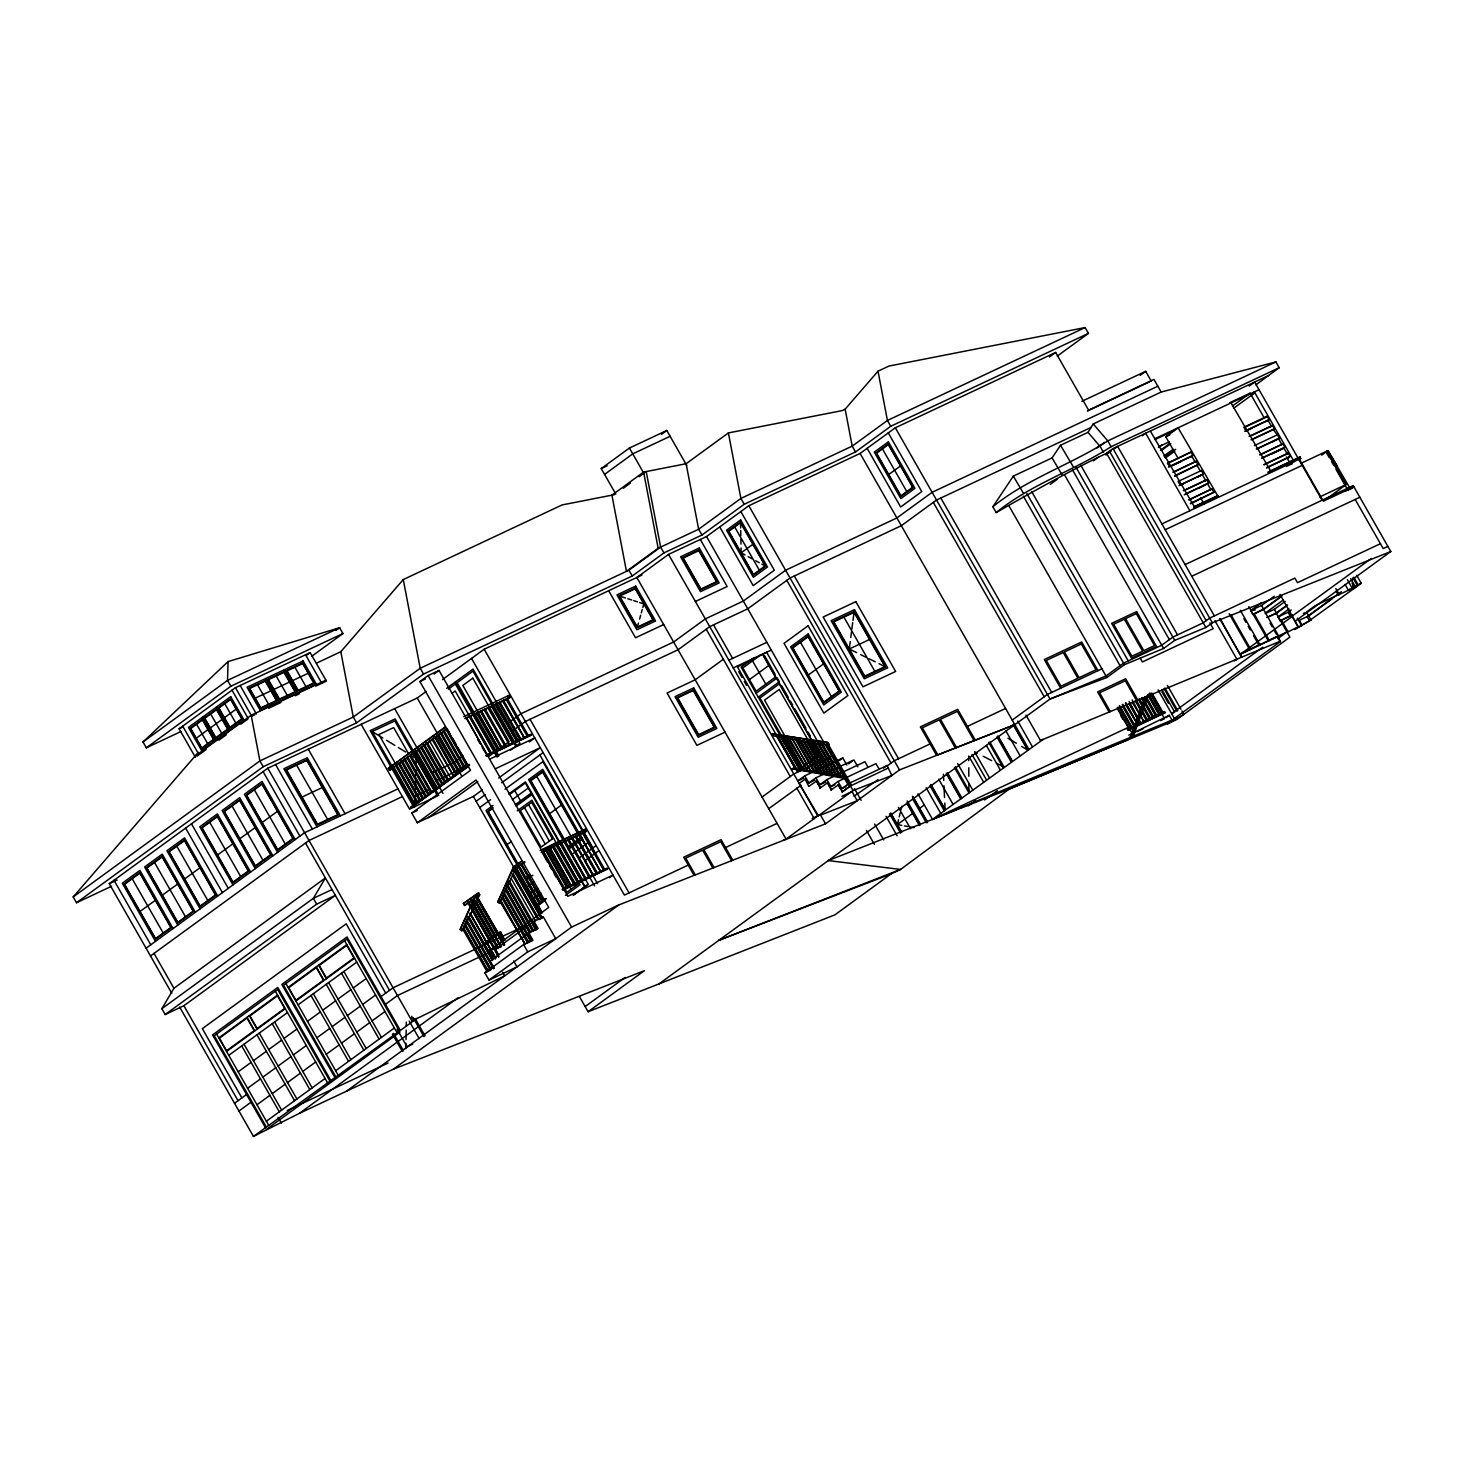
<?xml version="1.0" encoding="UTF-8"?>
<svg xmlns="http://www.w3.org/2000/svg" width="1464" height="1464" viewBox="0 0 1464 1464"><rect width="100%" height="100%" fill="white"/><g stroke="black" fill="none" stroke-linecap="round" stroke-linejoin="round"><path stroke-width="1.5" d="M405.839 1048.736L405.931 1043.32M406.004 1039.623L406.168 1030.144M406.242 1026.081L406.315 1022.092M415.264 796.087L415.007 806.572L372.204 731.524L394.768 720.91L437.59 795.958L409.554 809.135L361.187 724.332M415.447 788.895L415.648 780.367M415.776 775.151L415.904 769.863M415.977 766.733L416.179 758.443L410.487 754.966M228.055 661.6L227.542 680.394L230.873 686.213L146.327 747.811L143.015 741.992L228.055 661.6L339.63 627.727L342.942 633.546L311.704 656.311M856.568 652.596L849.285 648.991L850.255 641.525M850.785 637.426L851.481 632.027M851.865 629.081L852.707 622.584M852.981 620.388L854.043 612.355L833.803 621.871L864.748 676.13L884.988 666.632L854.043 612.355M901.751 825.385L897.377 824.561L898.548 819.767M899.244 816.875L900.232 812.74M900.909 809.958L901.806 806.243M637.334 627.104L619.638 596.086L635.211 588.784L652.889 619.784L637.334 627.104L638.469 623.078M639.603 619.016L640.683 615.154M641.323 612.867L642.239 609.61M642.824 607.542L643.831 603.9L639.548 602.528M1329.312 457.665L1325.981 451.717L1327.958 450.601L1350.375 488.939L1347.941 490.294L1336.046 469.395M1337.163 465.79L1327.939 450.656M1347.246 489.086L1349.698 487.677M1148.892 693.899L1133.52 735.752L1130.153 737.636L1145.049 697.084M1130.153 737.636L1146.166 696.388M1132.349 736.593L1133.374 733.812M1134.106 731.835L1147.776 694.631M470.768 901.037L471.792 900.452L492.801 937.271L491.776 937.875L470.768 901.037L472.378 900.177L464.472 905.484L463.356 903.544L478.618 892.894L479.716 894.833L463.082 929.896L461.892 930.738L460.135 929.494L475.69 894.577L498.218 934.05L485.883 943.036L500.542 931.818L504.696 940.089M460.135 929.494L476.861 893.717M461.892 930.738L468.224 916.556M471.829 908.449L474.537 902.373M490.147 970.193L464.582 925.376L465.351 924.333L491.172 969.607L464.912 924.662M493.258 968.729L466.321 921.497L467.089 920.453L493.844 968.454M493.258 959.396L492.233 960L468.041 917.617L468.809 916.556L493.258 959.396L468.37 916.885M495.344 958.536L470.109 913.005M498.455 957.072L471.829 909.107L499.041 956.797M473.238 905.96L474.007 904.898L498.437 947.739L497.412 948.343L473.238 905.96L474.007 904.898M474.977 902.062L475.745 901.019L474.977 902.062L500.542 946.879M503.653 945.415L476.697 898.182L477.465 897.139L504.677 944.829M463.612 928.213L462.862 929.274L487.036 971.657L488.061 971.053L463.612 928.213L488.061 971.053M465.351 924.333L464.582 925.376M467.089 920.453L466.321 921.497M468.041 917.617L468.809 916.556M470.219 913.408L495.93 958.261L469.779 913.719M477.465 897.139L476.697 898.182M515.31 865.919L516.225 867.548L499.48 903.38L497.705 902.117L513.26 867.2L522.117 860.759M497.705 902.117L514.45 866.34L515.548 868.28M500.377 901.348L509.399 881.072M500.285 902.007L501.054 900.946L525.045 944.115L500.285 902.007L501.054 900.946M504.513 893.186L531.707 940.876L530.682 941.462L503.744 894.23L531.267 941.187M507.203 886.452L507.971 885.409L533.793 930.665L532.768 931.269L507.203 886.452L507.971 885.409M508.941 882.572L509.71 881.529L536.904 929.219L535.879 929.805L508.941 882.572L509.71 881.529M514.139 870.915L514.889 869.872L542.101 917.562L541.076 918.148L514.139 870.915L514.889 869.872M502.774 897.066L502.006 898.109L527.571 942.926L528.596 942.322L502.774 897.066L528.596 942.322M529.657 932.733L530.682 932.129L506.233 889.288L529.657 932.733L505.483 890.35M511.101 878.363L535.421 920.801M512.839 874.484L538.99 919.008L537.965 919.612L512.4 874.795L538.404 919.282L513.169 873.752M161.882 1008.696L173.923 988.291L325.392 877.942L313.351 898.347L161.882 1008.696L165.194 1014.515L183.878 1005.731L335.348 895.382L316.663 904.148L165.194 1014.515M1111.194 451.077C1071.758 469.688 1033.895 491.007 996.197 512.565L992.885 506.745L1013.326 476.129L1052.067 457.921L1060.522 445.257L1088.026 432.338L1093.224 423.956L1161.153 392.041L1275.894 361.919L1279.207 367.72L1255.911 384.831M111.557 886.269L76.512 902.739L73.2 896.938L198.28 752.386M316.462 663.174L340.819 651.718L403.277 579.561L562.048 504.952L614.514 494.649M1085.117 327.57L887.422 420.461L852.194 446.136L740.894 498.437L698.639 529.236L658.159 548.25L626.464 571.344L611.915 495.161L643.611 472.067L686.122 463.722L728.395 432.923L842.038 410.634L845.149 409.17L878.016 371.179L888.904 366.073L1085.117 327.57L1088.429 333.389L1057.319 356.063M1213.51 498.602L1217.682 495.692L1218.505 497.156L1178.117 427.799L1165.783 436.784L1178.172 458.488M1289.784 462.752L1293.316 460.19L1268.044 472.177L1300.178 456.933L1300.416 458.818M1161.702 450.272L1170.816 443.574M1249.195 386.057L1254.666 382.049L1297.982 457.994M197.018 756.193L206.15 749.531M218.905 740.198L226.188 734.873M240.773 724.204L248.075 718.879M485.481 942.322L500.542 931.818M498.218 934.05L500.56 932.824L503.671 938.278M505.098 939.815L502.847 940.968L498.712 933.703M143.015 741.992L227.542 680.394L339.63 627.727L335.951 630.417M195.444 757.419L179.102 728.761L235.448 687.696L310.167 652.596L326.435 681.108L315.657 686.159M306.543 655.25L310.167 652.596M196.249 738.222L207.998 729.658M210.34 727.956L222.089 719.391M224.431 717.689L236.162 709.125M194.987 756.193L251.168 715.256L325.886 680.156M615.85 494.173L601.247 468.572L629.428 448.039L666.797 430.489L686.799 465.552M604.577 474.391L632.759 453.858L670.109 436.309M661.508 434.332L666.797 430.489M623.316 488.244L630.362 483.102M639.164 476.697L644.453 472.835M73.2 896.938L259.897 760.914L353.282 717.031L420.205 668.261L628.916 570.191L660.63 547.097L646.21 471.554M76.512 902.739L263.209 766.733L356.594 722.832L423.535 674.081L632.247 576.011L663.942 552.898L701.951 535.037L744.224 504.257L855.525 451.955L890.734 426.28L1088.429 333.389M171.782 993.287L109.288 883.707L267.802 768.216L417.222 697.999L426.244 691.429M482.425 789.828L473.366 796.434L417.332 822.75L411.805 813.069L470.511 770.284L419.894 681.547L428.11 675.563L439.017 670.439L567.849 896.316L612.995 875.106L609.408 877.723M434.076 674.044L439.017 670.439M442.531 679.552L484.163 649.229L641.982 575.059M140.068 911.432L155.33 900.323M162.376 895.181L177.638 884.055M184.391 879.15L199.946 867.804M217.55 854.976L232.831 843.85M239.858 838.726L255.139 827.599M261.891 822.677L277.446 811.349M446.612 688.336L473.037 669.085L516.701 745.652M448.332 689.141L455.377 683.999L497.083 757.144M451.882 693.424L455.194 690.99L491.41 754.472L488.811 756.376M1149.167 381.994L1087.404 411.018L1088.594 410.158L1055.654 352.44L895.327 427.781L860.1 453.437L748.818 505.739L706.545 536.538L668.536 554.399L636.822 577.493L786.058 839.11L783.588 840.281M434.222 737.71L436.418 736.575L389.461 770.32L388.363 768.38L445.239 726.949M388.363 768.38L445.148 727.462M389.461 770.32L447.142 728.761L443.171 731.341L464.18 768.161L465.204 767.575L444.196 730.737M395.774 765.873L396.799 765.288L417.807 802.107L416.783 802.711L395.774 765.873L397.385 765.013M398.556 763.842L399.581 763.256L420.589 800.076L419.564 800.68L398.556 763.842L399.727 763.293M401.356 761.811L402.38 761.225L423.37 798.045L422.364 798.649L401.356 761.811L402.508 761.262M404.137 759.779L405.162 759.194L426.17 796.013L425.146 796.617L404.137 759.779L405.748 758.919M434.094 790.249L412.94 753.374M415.3 751.654L416.307 751.069L437.315 787.888L436.29 788.492L415.3 751.654L416.892 750.794M420.863 747.592L421.888 747.006L442.897 783.826L441.872 784.429L420.863 747.592L422.035 747.043M423.663 745.56L424.688 744.975L445.678 781.794L444.672 782.398L423.663 745.56L425.274 744.7M437.608 735.404L438.633 734.8L459.623 771.638L458.598 772.223L437.022 735.678M440.39 733.373L441.414 732.769L462.423 769.607L461.398 770.192L440.39 733.373L442 732.494L438.175 735.129M146.089 948.215L304.585 832.723L397.988 788.84M468.901 717.031L470.365 716.116L491.373 752.935L490.349 753.539L469.34 716.72M472.598 715.292L474.062 714.377M476.294 713.554L477.758 712.639L498.767 749.477L497.742 750.062L476.733 713.243M479.991 711.815L481.308 710.864M480.576 711.541L481.894 710.589M740.564 522.703L728.834 531.267L753.466 574.455L765.215 565.909L740.564 522.703L740.674 527.937M483.687 710.077L485.591 708.851M487.384 708.338L488.702 707.387M489.287 707.112L487.969 708.064L509.417 744.572L488.848 707.423M491.081 706.6L492.984 705.374M494.777 704.879L496.113 703.909L516.81 741.095L495.216 704.55M150.499 955.974L309.014 840.482L402.417 796.599M495.363 704.605L496.68 703.635M508.85 695.455L507.532 696.425L508.649 698.365L509.966 697.395L508.85 695.455L463.722 716.665M498.474 703.141L500.377 701.897M502.17 701.402L503.506 700.433M502.756 701.128L504.074 700.158M505.867 699.664L507.331 698.749L528.339 735.568L527.241 736.227L506.233 699.389M745.066 554.984L741.15 552.861L752.899 544.315M463.045 755.936L454.023 762.506L431.459 773.102M508.337 722.942L520.946 713.737L673.623 642.001L705.319 618.906L743.328 601.045L785.601 570.246L896.901 517.945L932.129 492.288L1157.823 386.222M435.869 780.861L458.452 770.265L467.455 763.696M512.748 730.701L525.375 721.496L678.052 649.76L709.747 626.647L747.756 608.804L790.029 578.006L901.33 525.704L936.539 500.029L1091.064 427.433M467.766 766.916L410.89 807.872L469.175 764.373M410.469 807.158L467.364 766.184M410.89 807.872L469.596 765.105M487.091 754.948L482.223 747.518M487.238 755.003L466.668 717.854L465.644 718.44L509.014 698.09M494.045 751.801L495.07 751.215M513.553 742.523L512.528 743.108L491.52 706.288M524.057 737.582L502.609 701.073M486.487 755.479L531.377 734.946L486.908 756.211M1049.395 356.996L1055.654 352.44M888.74 474.501L900.488 465.955M510.552 750.135L519.94 743.291L471.536 658.434M417.332 822.75L476.038 779.983L548.726 907.424L490.019 950.191L495.107 959.103M529.346 741.919L532.969 739.283M428.238 817.644L477.758 781.556M498.693 777.97L540.308 747.665L495.161 768.875M512.382 799.6L528.266 788.016M723.362 659.258L695.18 679.79L667.053 693.039L696.901 745.377L725.046 732.146M218.831 1037.884L277.538 995.117M288.115 987.413L346.822 944.646M1140.181 375.351L1145.708 371.325L1151.235 381.024M753.466 658.141L741.132 667.127L800.296 770.833M760.603 654.994L742.852 667.932L756.119 691.191L775.481 677.082L763.33 655.762M737.472 666.87L766.624 652.249L837.188 775.682L835.999 775.865L817.333 743.108L818.504 742.943M507.075 844.582L511.467 841.397M549.677 813.636L561.444 805.072M226.572 1051.445L285.279 1008.678M295.856 1000.973L354.562 958.206M228.787 1055.324L287.493 1012.557M298.07 1004.853L356.777 962.086M749.477 679.571L768.856 665.443M992.885 506.745C1027.454 478.508 1070.623 464.802 1107.791 440.902L1275.894 361.919M996.197 512.565C1030.766 484.328 1073.954 470.603 1111.103 446.721L1279.207 367.72M478.618 892.894L463.356 903.544M513.278 867.182L522.062 861.235M464.472 905.484L475.031 897.78M470.2 906.948L467.986 903.068L469.011 902.483L490.019 939.302L488.994 939.906L472.414 910.828M478.435 895.437L476.349 896.975L497.357 933.812M544.828 900.58L538.349 905.301L542.046 912.767L516.426 867.932L515.401 868.536L536.831 905.045M519.208 865.901L516.115 868.298M520.379 864.748L524.441 862.113M756.064 693.296L777.201 677.887L779.415 681.767L758.279 697.175M504.092 945.104L476.642 896.846L479.716 894.833M522.136 863.925L524.917 861.893L514.816 868.811L516.554 867.987M238.193 1071.813L251.094 1062.388M253.455 1060.686L266.357 1051.28M268.717 1049.56L281.637 1040.154M283.979 1038.434L296.899 1029.027M307.458 1021.341L320.378 1011.917M322.721 1010.215L335.64 1000.809M337.983 999.089L350.903 989.682M353.245 987.962L366.165 978.556M542.558 851.993L563.567 888.831M1097.03 447.929L1104.661 442.384M545.23 850.859L546.694 849.943L567.703 886.763L566.678 887.367L545.688 850.529M548.927 849.12L550.391 848.205L570.96 885.354L549.823 848.48M1050.2 484.456L1057.246 479.314M552.623 847.382L554.106 846.467L575.096 883.304L574.071 883.89L553.081 847.07M556.906 845.369L558.242 844.417M560.035 843.904L561.938 842.678M563.732 842.166L565.049 841.214M471.518 909.839L472.268 908.796L498.346 954.491M564.299 841.892L565.635 840.94M567.428 840.428L569.331 839.201M571.125 838.707L572.442 837.737M573.028 837.463L571.692 838.433L593.012 874.886M583.88 830.253L585.197 829.283L586.295 831.223L584.978 832.192L583.88 830.253L542.833 849.523M574.821 836.969L576.725 835.724M578.518 835.23L579.836 834.26L600.533 871.464L579.396 834.59M579.104 834.956L580.421 833.986M1093.352 460.867L1098.75 456.933M582.214 833.492L583.678 832.577L604.687 869.396L603.589 870.055L582.581 833.217M506.233 889.288L530.243 932.458M1268.666 375.461L1112.988 448.57L1106.528 453.273L1205.897 627.489L1212.357 622.786L1390.8 551.525L1353.212 485.609L1322.669 499.974M1105.796 455.011L1109.401 452.394M1114.433 448.734L1117.654 446.374L1214.37 615.923M808.329 675.014L823.591 663.887M1142.158 435.778L1145.671 433.216L1189.903 510.735L1195.155 508.118L1193.691 507.002M247.581 1088.283L260.5 1078.876M262.843 1077.156L275.763 1067.75M278.105 1066.03L291.025 1056.624M293.367 1054.922L306.287 1045.516M316.865 1037.811L329.766 1028.405M332.127 1026.685L345.028 1017.279M347.389 1015.559L360.309 1006.152M362.651 1004.45L375.571 995.026M234.533 1103.27L246.556 1094.505M381.006 996.563L393.047 987.797L526.088 925.266M596.159 845.606L578.811 858.215M238.943 1111.03L250.985 1102.264M385.435 1004.304L397.458 995.538L490.861 951.655M598.996 850.566L584.667 860.997L597.568 883.652M1158.427 447.49L1162.105 444.818M256.987 1104.753L269.888 1095.346M272.249 1093.645L285.151 1084.22M287.511 1082.518L300.431 1073.112M302.774 1071.392L315.693 1061.986M326.252 1054.281L339.172 1044.875M341.515 1043.155L354.434 1033.749M356.777 1032.047L369.697 1022.641M372.039 1020.92L384.959 1011.514M535.696 905.722L546.035 898.676L535.696 905.722L540.381 913.902M1160.568 450.18L1169.773 443.464M495.601 935.24L494.576 935.844L495.601 935.24L475.69 900.36M493.057 805.42L485.993 810.562L539.191 903.325L540.216 902.739L488.281 811.642L492.691 808.439M520.964 864.474L541.973 901.293L543.089 900.653L521.404 864.144L543.089 900.653M542.43 912.475L540.582 913.353L536.501 906.179L544.645 900.25M485.883 943.036L498.309 934.471M570.814 885.299L549.384 848.809M585.856 831.552L556.338 845.643L557.656 844.691L578.353 881.877L556.778 845.332M581.464 880.413L582.489 879.827L561.499 842.99M1163.88 455.999L1173.085 449.283M1232.487 406.004L1250.091 393.175L1264.219 417.917M585.161 878.674L564.61 841.526M1164.649 457.335L1175.702 449.283M1165.509 457.921L1174.695 451.241M1233.493 408.401L1253.696 393.67M600.405 871.409L542.687 771.4L530.297 780.404L585.746 878.4L564.756 841.58M498.346 954.931L495.235 949.477L533.976 921.259L543.309 916.867L555.753 938.68L527.735 951.838L488.994 980.075L484.84 972.791L523.581 944.573L532.933 940.181L528.779 932.916L538.13 928.524L533.976 921.259M562.817 889.307L607.725 868.774L563.237 890.039M501.109 946.604L475.397 900.488M539.63 919.557L543.309 916.867M587.101 885.134L573.211 895.236L584.63 886.928L532.018 794.586L516.115 806.133M266.375 1121.241L325.081 1078.456M335.659 1070.751L394.365 1027.984M490.037 961.134L528.779 932.916M492.233 960L468.498 917.288M1190.799 456.969L1192.867 455.469L1190.927 452.083L1167.467 463.63M179.633 1007.031L253.437 1136.43L417.039 1018.377M266.466 1129.403L400.02 1032.083M253.437 1136.43L299.461 1113.317L457.976 997.826M1173.744 472.085L1196.179 461.288L1198.119 464.674L1174.659 476.221M1244.748 431.349L1245.791 430.599L1243.851 427.214L1267.202 416.233L1269.142 419.619L1267.074 421.12M1265.152 417.734L1267.202 416.233M346.437 1091.247L571.601 927.115L618.833 904.935L825.531 823.829L899.5 769.918L1014.808 724.68L937.802 754.893L922.357 727.809L939.284 719.849L955.333 748.013M1178.996 485.609L1203.371 473.878L1201.432 470.493L1178.081 481.455L1180.021 484.858M1201.432 470.493L1200.407 471.243L1197.076 465.424M1203.371 473.878L1197.424 477.209M802.693 767.026L817.37 756.321L779.214 689.452L764.537 700.14L804.12 770.027L802.949 770.192L784.265 737.453L785.436 737.27L784.265 737.453M762.067 797.075L793.781 773.962L831.79 756.101M1270.404 426.939L1272.454 425.438L1274.394 428.842L1272.326 430.325M299.461 1113.317L393.395 1069.178L618.833 904.935M811.349 766.184L821.926 758.498L779.36 683.871L759.981 697.98L801.43 770.65M1204.634 481.199L1206.684 479.698L1208.624 483.083L1198.778 488.244M820.115 761.866L823.628 759.304L813.691 741.864M827.105 758.297L823.591 760.877L763.092 654.811M846.869 765.086L842.807 757.968L804.797 775.81L797.752 780.952L803.754 778.134M807.359 782.618L805.328 779.049L799.161 783.405L818.376 815.741L853.054 790.56L891.869 775.481L887.019 765.526L849.01 783.386L841.965 788.529L837.957 781.502L875.966 763.641L878.967 768.911M1271.74 442.274L1279.628 438.047L1273.351 429.574L1251.958 439.639M768.71 808.695L801.028 785.308M839.293 760.53L842.807 757.968M1189.5 499.718L1211.936 488.903L1213.857 492.288L1190.415 503.854M804.797 775.81L808.878 782.947L815.924 777.823L853.915 759.962L857.867 766.88M805.328 779.049L808.787 786.479L816.436 781.062L820.389 787.98L816.436 781.062M1260.522 454.663L1282.958 443.848L1284.88 447.252L1282.83 448.753M1150.338 431.02L1195.155 508.118M815.924 777.823L819.858 784.741L826.904 779.598L864.913 761.738L867.914 767.008M848.644 763.805L852.158 761.243M819.785 788.273L827.434 782.837L831.442 789.865L828.441 784.594M1286.142 454.554L1288.21 453.071L1290.132 456.457L1288.082 457.958M826.904 779.598L830.912 786.626L837.957 781.502M830.838 790.157L838.488 784.741L842.495 791.768L837.884 785.033M1268.245 472.543L1270.606 470.822L1271.429 472.286L1231.041 402.929M1290.662 464.308L1292.438 463.027M841.892 792.061L850.401 785.839L846.906 779.635M842.495 791.768L850.438 785.985L888.41 767.978M786.058 839.11L817.754 816.015L668.536 554.399M883.506 768.106L887.019 765.526M887.221 765.892L894.266 760.768L930.079 743.932M1321.644 455.158L1327.024 451.241L1346.093 484.676L1324.463 500.395M877.997 779.708L854.024 796.196M585.143 1006.573L625.146 977.44M579.524 996.71L588.089 1011.734L644.453 970.669L393.395 1069.178M1012.21 720.087L1047.419 694.43L1101.916 668.828M659.056 983.881L1050.054 699.023L1105.979 675.965L1123.583 663.137L1161.721 645.203L1172.884 637.078L1203.225 622.822L1209.685 618.119L1294.871 578.097L1297.488 582.672L1380.424 543.693M1345.874 490.952L1353.212 485.609M1350.229 489.507L1353.907 486.835L1323.346 501.182L1299.446 459.275M897.377 824.561L912.658 813.453M919.703 808.311L924.278 804.98M895.327 427.781L1050.036 699.005L1106.857 677.503L1124.462 664.674L1163.587 648.479L1174.75 640.354L1205.897 627.489M1128.469 727.297L932.33 819.474L1043.045 739.448L1040.465 740.491L1279.975 641.342M968.235 805.877L975.555 800.534M984.577 799.985L997.332 790.706M1261.95 610.195L1252.855 614.459L1250.659 610.579L1261.712 602.528M1240.429 654.225L1278.658 636.017L1277.779 636.657L1280.543 641.507L1167.302 723.545L1009.263 789.041L900.543 869.451L891.21 873.843L834.846 914.89L588.089 1011.734M1250.659 610.579L1261.547 605.456L1274.247 596.214M1252.855 614.459L1263.377 609.207L1281.329 596.141M1281.897 596.123L1263.761 609.335L1261.547 605.456M1265.5 612.94L1283.452 599.856M1265.262 613.581L1274.339 609.317L1285.209 601.393M1274.998 613.91L1286.929 605.218M1267.513 617.424L1276.553 613.178L1287.551 605.163M1280.195 620.864L1292.273 614.898L1280.195 620.864L1277.999 616.985L1289.052 608.933M1291.248 609.957L1288.1 612.245L1290.315 616.106L1291.486 615.264L1298.129 626.885L1287.13 632.283M1125.926 702.866L1137.656 724.515L1126.017 705.41M1128.762 735.148L1169.26 715.31L1171.987 720.105L1167.503 723.875L1176.836 719.483L1289.894 637.115L1276.169 613.068L1266.818 617.442M1240.246 653.914L1277.285 636.602L1280.213 641.763M1292.291 616.015L1371.237 558.498M1240.1 654.463L1292.456 616.307M1128.524 730.133L1165.088 712.639L1164.539 711.669L1161.977 713.096L1150.924 693.698M1249.597 649.522L1259.809 644.508L1258.93 645.148M1315.477 605.456L1306.474 612.025L1310.994 619.931L1294.597 629.447L1310.994 619.931M1268.282 640.756L1278.493 635.724L1263.377 609.207M1295.219 621.157L1390.8 551.525M1166.131 717.598L1169.26 715.31M1262.7 647.234L1171.603 713.59L1174.714 712.144L1161.794 689.471M1278.493 635.724L1277.614 636.364L1286.947 631.972M1341.353 591.694L1307.132 616.637L1309.438 620.663L1361.245 583.294L1356.725 575.37M1332.094 598.831L1308.688 615.905L1299.355 620.279L1301.642 624.323M1277.816 638.633L1287.826 631.332M1336.065 591.145L1338.279 595.006L1339.157 594.366L1335.845 588.565M1350.668 578.591L1355.024 586.222L1348.399 590.248L1345.087 584.447M1351.967 583.038L1354.145 586.863L1355.024 586.222M1167.503 723.875L1183.882 714.359L1181.924 710.918M1300.819 626.519L1301.716 625.878L1297.342 618.229M1354.145 586.863L1361.245 583.294M1352.645 589.168L1356.561 586.716L1355.389 587.265M476.148 801.284L485.243 794.678M501.64 782.764L543.126 752.624M479.716 807.561L490.55 799.692M504.988 789.206L542.906 761.664L588.784 842.093L571.436 854.702M508.85 793.946L525.411 781.904L585.069 886.617L588.29 884.274L528.596 779.598L542.741 769.314L582.507 839.11L568.398 849.376M509.49 794.513L525.375 782.966L531.176 793.14L515.291 804.688M493.002 807.524L487.713 811.367L539.191 903.325M516.792 804.633L532.036 793.543M517.231 810.836L531.871 800.204L580.037 884.75L565.433 895.364M549.11 847.455L554.947 843.209M525.869 877.54L530.261 874.356M525.851 878.235L530.462 874.886M568.453 847.272L580.805 838.305M525.796 880.34L532.859 875.216M525.613 888.008L534.269 881.712M529.199 894.284L537.654 888.136M532.036 899.262L540.783 892.894M1300.178 456.933L1296.061 459.001L1297.616 458.269M932.33 819.474L1171.987 720.105M267.802 768.216L411.951 1020.939L504.677 975.884L502.555 972.151M601.247 468.572L607.157 465.808M230.873 686.213L342.942 633.546M179.102 728.761L182.177 727.315M146.327 747.811L180.969 731.524M255.267 698.145L270.822 690.843M273.951 689.379L289.506 682.059M292.617 680.595L308.19 673.275M254.846 714.743L251.717 716.207L235.448 687.696M268.681 708.247L280.923 702.482M295.234 695.766L299.315 693.845M419.894 681.547L425.347 678.985M1081.878 401.319L1145.708 371.325M1088.594 410.158L1153.961 379.432L1161.153 392.041M695.382 601.466L727.151 586.515L700.304 539.466M109.288 883.707L117.065 880.047M663.668 624.561L635.522 637.773L608.676 590.724M464.82 718.604L509.966 697.395M302.023 797.075L322.245 787.559M442.586 731.616L444.782 730.463M439.804 733.647L441.561 732.823M437.462 735.349L439.2 734.544M431.441 739.741L433.637 738.606M428.659 741.772L430.837 740.638M425.859 743.803L428.055 742.669M421.449 747.317L442.457 784.155L421.303 747.281L422.474 746.732M419.692 748.763L418.521 749.312L439.676 786.186M419.253 749.074L418.082 749.623L419.107 749.037L440.115 785.857L439.09 786.461M412.5 753.686L414.111 752.825M411.329 754.857L409.719 755.717L410.743 755.131L431.752 791.951L430.727 792.555L409.646 755.644M408.529 756.888L407.358 757.437L428.513 794.312M402.948 760.951L401.795 761.5L422.931 798.374M400.166 762.982L398.995 763.531L420.003 800.351M394.585 767.044L392.974 767.905L393.999 767.319L415.007 804.139L413.983 804.743M1229.76 402.728L1250.091 393.175M1154.767 438.761L1259.058 389.753M1155.133 439.511L1174.586 430.361M1253.971 393.066L1250.86 394.53L1254.392 391.949L1294.194 461.727M485.828 755.442L530.975 734.233M486.249 756.156L531.377 734.946M1165.783 436.784L1169.864 434.863M489.635 759.176L534.763 737.966M450.674 778.006L429.666 741.187M429.025 789.608L414.239 796.562L378.865 734.544L393.651 727.59L408.602 753.795M1159.305 446.502L1169.461 441.725M728.871 660.173L766.862 642.312M411.805 813.069L417.258 810.507M1190.927 452.083L1167.577 463.045L1169.516 466.449L1192.867 455.469M1245.681 426.884L1263.194 418.649M733.281 667.913L771.29 650.053M1245.644 430.709L1269.142 419.619M1168.492 467.181L1191.824 456.219L1195.155 462.038M1246.706 430.434L1268.099 420.369L1271.429 426.189L1251.958 435.339M1171.346 466.101L1181.082 461.544M1245.681 431.185L1251.519 428.44M1172.829 472.25L1196.179 461.288M1249.103 436.418L1272.454 425.438M1174.769 475.654L1198.119 464.674M1251.043 439.804L1274.394 428.842M1254.355 445.623L1277.706 434.643M1256.295 449.009L1279.628 438.047M1180.936 484.694L1202.328 474.629L1205.659 480.448L1184.248 490.495M1257.21 448.844L1278.603 438.797L1281.933 444.599M1179.911 485.444L1183.79 483.614M332.017 889.563L313.351 898.347L316.663 904.148M1183.333 490.678L1206.684 479.698M1259.607 454.828L1282.958 443.848M849.285 648.991L869.506 639.494M1185.273 494.063L1208.624 483.083M1261.547 458.214L1284.88 447.252M1184.23 494.814L1207.58 483.834L1210.911 489.653M1262.462 458.049L1283.855 448.002L1287.185 453.803L1263.835 464.783L1288.21 453.071M1271.155 454.224L1280.89 449.668M1188.585 499.883L1211.936 488.903M1190.525 503.268L1213.857 492.288M1266.653 467.528L1290.132 456.457M1266.689 468.004L1289.107 457.207M1194.331 506.672L1217.682 495.692M1193.709 507.093L1215.12 497.046M1207.141 501.859L1212.979 499.114M1283.654 465.918L1287.588 464.051M1161.885 523.911L1189.903 510.735M1194.569 508.557L1301.002 458.378M1286.453 466.43L1292.364 463.649M1300.801 463.429L1326.567 451.296L1345.526 484.822M1165.198 529.73L1302.173 465.351M825.257 744.719L773.449 735.843L772.352 733.903L828.057 742.577L829.155 744.517L826.867 744.993L848.626 783.13M776.67 736.136L777.841 735.971L796.526 768.728L795.355 768.893L776.67 736.136L777.841 735.971M799.838 769.661L780.568 736.813L800.424 769.387L781.739 736.648M540.051 850.493L585.197 829.283M541.149 852.432L586.295 831.223M542.119 852.322L554.106 846.467M787.961 738.076L807.817 770.668L789.133 737.911L787.961 738.076L807.231 770.942M792.244 738.808L810.928 771.565M795.355 739.338L796.526 739.174L815.21 771.931L814.039 772.095L795.355 739.338L796.526 739.174M1319.869 496.882L1345.654 484.73M802.73 740.601L803.901 740.436L822.585 773.193L821.414 773.358L802.73 740.601L803.901 740.436M806.353 741.223L807.524 741.058L826.208 773.816L825.037 773.98L806.353 741.223L807.524 741.058M476.788 896.499L476.55 894.156M476.642 896.846L498.382 933.209M1185.09 564.61L1322.084 500.249L1298.861 459.55M810.031 741.864L811.202 741.681L829.887 774.438L828.716 774.621L810.031 741.864L811.202 741.681M469.596 902.208L468.425 902.757L489.58 939.632M467.986 903.068L469.157 902.519M813.636 742.486L814.808 742.303L833.492 775.06L832.321 775.225L813.636 742.486L814.808 742.303M821.066 743.749L822.256 743.584L840.922 776.341L839.75 776.506L821.066 743.749L822.256 743.584M772.352 733.903L828.057 742.577M826.867 744.993L829.155 744.517M1191.733 576.249L1359.836 497.248M848.681 785.802L844.49 778.445L792.134 768.6L843.044 776.451M792.683 769.57L794.055 768.929L793.488 767.959M795.355 768.893L796.526 768.728M799.253 769.57L800.424 769.387M802.949 770.192L804.12 770.027M806.646 770.833L807.817 770.668M810.342 771.473L811.514 771.29M562.158 889.27L607.304 868.042M562.579 889.984L607.725 868.774M814.039 772.095L815.21 771.931M541.973 901.293L521.66 864.144M540.216 902.739L518.622 866.176M818.888 772.553L799.033 739.979L817.717 772.736L818.888 772.553L800.222 739.796M536.501 906.179L538.349 905.301M821.414 773.358L822.585 773.193M825.037 773.98L826.208 773.816M808.878 782.947L814.862 780.129M828.716 774.621L829.887 774.438M832.321 775.225L833.492 775.06M835.999 775.865L837.188 775.682M491.776 937.875L492.801 937.271M488.994 939.906L490.019 939.302M819.858 784.741L825.861 781.922M839.75 776.506L840.922 776.341M830.912 786.626L834.919 784.759M490.019 950.191L496.022 947.373M967.429 726.382L1005.567 708.466M532.768 931.269L507.532 885.738M535.879 929.805L509.271 881.84M495.235 949.477L501.548 946.293M841.965 788.529L845.972 786.644M688.208 865.096L624.396 895.09L484.163 649.229M725.577 847.546L777.073 823.354M524.46 944.39L525.485 943.786M530.682 941.462L531.707 940.876M841.928 796.288L852.011 791.567L857.227 800.716L821.743 814.643M1387.872 546.365L1383.187 548.561L1355.17 499.444M494.283 968.143L466.65 920.764M812.3 818.413L820.298 814.661L825.531 823.829M484.84 972.791L490.44 970.174M488.994 980.075L517.012 966.899L513.608 960.951M1277.999 616.985L1288.887 611.879L1291.102 615.74M1316.74 604.907L1339.157 594.366M1349.277 589.608L1357.055 585.966M1338.279 595.006L1349.168 589.882M1303.363 613.489L1304.918 612.757M412.757 1044.106L407.084 1046.778L397.055 1029.192M287.219 1110.481L388.088 1063.065M1127.17 729.237L1164.539 711.669M1129.934 728.249L1163.368 712.529L1163.917 713.499M1127.737 730.207L1165.088 712.639M1137.034 731.671L1142.927 728.889M1160.623 720.581L1164.557 718.733L1149.862 692.966M1131.324 736.776L1133.52 735.752M932.513 819.328L917.965 793.817M891.21 873.843L718.861 940.309L900.543 869.451L828.295 860.576L1009.263 789.041L1128.122 739.613M1250.951 610.378L1255.307 609.921M777.073 735.587L781.575 736.355M795.08 738.679L799.6 739.448M810.855 741.37L815.357 742.157M819.858 742.925L824.378 743.694M792.134 768.6L843.941 777.476L706.545 536.538M904.386 825.879L908.156 826.593M910.681 827.068L914.048 827.709M619.638 596.086L625.421 597.952M627.836 598.739L631.734 600.002M633.674 600.624L637.462 601.85M860.558 654.573L865.81 657.171M869.067 658.763L875.252 661.819M879.059 663.704L884.988 666.632M977.311 753.173L974.585 751.746L989.463 777.841M983.204 756.248L991.659 760.639M996.453 763.147L1004.139 767.154L989.847 742.083M748.122 556.649L751.984 558.736M755.753 560.785L759.267 562.688M761.847 564.079L765.215 565.909M1007.927 738.222L1016.327 743.255M1021.561 746.402L1027.618 750.044L1013.344 724.991M372.204 731.524L382.836 738.021M386.533 740.29L394.804 745.359M398.373 747.537L405.748 752.057M498.876 901.257L500.651 902.519M461.306 928.634L463.082 929.896M1093.224 423.956L1107.791 440.902L1111.103 446.721M1088.026 432.338L1100.159 446.465L1103.472 452.285M1060.522 445.257L1073.112 466.54M1052.067 457.921L1061.967 474.665M1013.326 476.129L1023.208 492.892M1331.581 461.544L1333.796 465.515M1286.453 456.914L1289.839 462.844M1353.779 577.127L1358.135 584.758M1352.901 577.768L1357.256 585.399M1352.681 585.746L1354.218 588.437M1347.392 579.744L1351.913 587.686M1279.957 594.402L1298.586 627.342M1281.384 620.022L1288.009 631.643M1274.339 609.317L1276.553 613.178M1200.681 497.943L1204.049 503.854M1270.057 623.133L1272.216 626.903M1274.375 630.691L1276.535 634.479M1254.044 613.599L1269.325 640.409L1268.446 641.049L1248.829 606.645M1240.319 610.323L1259.992 644.801L1259.113 645.441L1253.532 635.669M1243.814 618.613L1245.974 622.401M1248.133 626.189L1250.293 629.978M1231.224 615.136L1250.64 649.192L1249.762 649.833L1229.211 613.8M1220.079 618.54L1241.655 657.19L1219.75 618.796M1214.919 620.699L1236.86 659.184M1112.988 448.57L1212.357 622.786M1209.941 622.914L1213.217 628.678L1142.396 661.948L1140.145 657.995M1109.456 451.132L1206.171 620.681M1080.853 465.351L1177.55 634.882M1076.168 467.547L1174.75 640.354M1072.655 470.109L1169.352 639.64M1065.023 475.672L1163.587 648.479M1167.375 685.427L1180.954 709.216M1164.905 688.007L1177.825 710.681M1164.026 688.647L1176.946 711.321M1161.995 691.996L1168.455 703.324M1158.042 689.818L1174.549 718.751M1151.948 693.113L1163.002 712.492M1151.363 693.387L1162.562 712.822M1148.837 694.577L1159.891 713.956L1158.866 714.56L1147.813 695.162M1148.252 694.851L1159.451 714.286M1031.553 491.392L1128.25 660.941M1146.824 697.98L1156.78 715.42L1155.736 716.024L1144.683 696.644M1147.483 700.231L1156.34 715.731M1146.221 698.255L1156.176 715.695M1026.886 493.588L1124.462 664.674M1142.597 697.505L1153.669 716.884L1152.644 717.47L1141.591 698.09M1142.158 697.816L1153.229 717.195L1142.03 697.779M1139.486 698.969L1150.558 718.348L1149.533 718.934L1138.461 699.554M1023.354 496.15L1120.07 665.699M1138.901 699.243L1150.1 718.659M1137.857 700.158L1125.651 678.747L1097.634 691.923L1109.126 712.071M1135.79 700.707L1146.989 720.123M1135.35 701.018L1146.404 720.398L1147.428 719.812L1125.304 680.742L1099.629 692.82L1110.316 711.577M1132.166 699.957L1143.878 721.587L1132.239 702.482M1129.055 701.421L1140.767 723.051L1129.714 703.672M1129.568 703.617L1140.181 723.326L1129.128 703.946M1125.359 703.141L1137.656 724.515M1122.815 704.33L1134.984 725.668L1133.959 726.254L1122.906 706.874M1009.263 506.416L1106.857 677.503M1122.229 704.605L1134.399 725.943M1119.704 705.794L1131.873 727.114L1130.849 727.718L1119.795 708.338M1120.381 708.064L1131.434 727.443L1119.118 706.069M1098.018 670.658L1081.658 641.982L1044.308 659.55L1060.65 688.208M1117.325 707.313L1131.892 732.86M1133.008 734.8L1133.703 736.044M1117.709 709.198L1128.762 728.578M1120.582 715.329L1122.796 719.208M940.821 498.016L1051.701 692.417M890.734 426.28L887.422 420.461L878.016 371.179M933.318 502.39L1044.198 696.773M888.282 432.905L921.771 491.593L900.635 507.002L867.146 448.313M882.444 448.899L906.783 491.538M1025.953 715.054L1040.538 740.638M1017.773 721.093L1032.321 746.622M860.1 453.437L1028.808 749.184M1013.399 724.387L1027.929 749.824M855.525 451.955L852.194 446.136L845.149 409.17M1005.713 730.554L1019.987 755.607M998.228 736.374L1012.356 761.17M997.661 736.136L1012.063 761.372M996.893 736.959L1011.185 762.012M988.786 742.431L1003.261 767.795M986.352 745.432L1000.333 769.936M975.299 740.18L957.712 709.345L920.362 726.894L936.594 755.369M974.091 740.656L957.383 711.358L940.455 719.3L956.559 747.537M972.023 754.546L986.535 779.983M983.588 782.124L968.711 756.028L968.729 760.676M957.639 763.567L972.736 790.029M955.333 766.807L969.809 792.17M954.62 767.758L968.912 792.811L968.857 783.24M947.574 772.882L961.866 797.953M946.476 773.138L960.988 798.594M946.403 773.761L960.695 798.795M938.717 779.196L953.064 804.358M843.923 617.113L874.868 671.39M931.086 784.759L945.433 809.921M930.628 784.686L945.14 810.141L944.792 803.004M929.969 785.711L944.262 810.782M926.181 787.833L940.748 813.344M794.312 575.993L898.548 758.755M748.818 505.739L899.5 769.918M913.06 796.691L927.426 821.89M912.42 796.306L927.444 822.64M912.987 799.472L926.255 822.731M744.224 504.257L740.894 498.437L728.395 432.923M786.79 580.348L891.045 763.11M907.186 800.954L920.453 824.214M740.839 511.54L774.328 570.228L753.191 585.637L719.721 526.93M907.039 802.894L919.923 825.458M907.113 803.754L919.282 825.074M898.384 807.378L910.553 828.697M734.708 526.985L759.34 570.173M800.479 642.312L831.442 696.589M890.753 812.941L901.806 832.321M891.192 814.442L900.854 831.369M889.581 813.801L900.635 833.181M886.049 816.363L897.103 835.743M854.445 788.62L861.143 800.369M874.685 824.104L883.707 839.915M828.24 744.353L851.078 784.411M826.702 743.218L827.801 745.158M827.727 746L829.923 749.861M832.119 753.704L838.707 765.269M840.903 769.131L844.197 774.913M850.438 785.985L853.054 790.56M821.652 743.474L840.336 776.231M821.67 743.858L840.354 776.615M701.951 535.037L698.639 529.236L686.122 463.722M817.9 742.834L836.584 775.591M817.918 743.218L836.603 775.957M866.468 830.454L874.356 844.307M814.222 742.211L832.906 775.334M764.409 655.469L775.06 674.154M781.611 685.646L788.254 697.285M790.469 701.146L792.683 705.026M794.879 708.905L805.95 728.285M808.146 732.165L810.361 736.044M810.617 741.589L829.301 774.712M806.938 740.949L825.623 773.706M806.938 741.333L825.623 774.09M803.315 740.327L821.999 773.468M799.619 739.704L818.303 772.461M752.533 660.886L765.8 684.146M795.94 739.064L814.625 772.205M629.428 448.039L644.032 473.641M792.244 738.442L810.928 771.199M784.85 737.179L803.535 769.918M784.85 737.545L803.535 770.302M777.256 735.861L795.94 769.003M713.517 624.89L732.622 658.397M737.051 666.157L797.532 772.205M738.771 671.702L742.12 677.576M744.334 681.474L746.567 685.39M660.63 547.097L663.942 552.898M706.234 629.227L790.249 776.542M796.892 788.163L814.24 818.596M628.916 570.191L632.247 576.011M732.787 860.21L721.075 839.677L683.725 857.227L694.082 875.399M731.616 860.759L720.746 841.69L703.818 849.632L714.048 867.566M712.84 868.042L702.647 850.181L685.719 858.142L695.29 874.923M530.041 719.3L629.062 892.894M539.887 754.966L592.938 847.949M506.764 699.023L527.827 735.953M583.093 832.851L604.156 869.781M503.634 700.487L524.203 737.636L503.049 700.762M499.938 702.226L520.946 739.046L519.921 739.649L498.913 702.812M576.285 836.054L597.294 872.873L596.269 873.477L575.261 836.639M499.498 702.537L520.507 739.375L499.352 702.5M572.589 837.774L593.14 874.923L536.776 776.396M495.656 704.221L516.81 741.095M515.822 746.292L472.982 671.171L457.134 682.718L498.858 755.863M568.892 839.513L589.882 876.35L588.876 876.936L567.867 840.116M491.959 705.959L513.114 742.834M568.307 839.787L594.512 885.775M485.151 709.162L506.16 746L505.135 746.585L484.127 709.766M484.566 709.436L505.721 746.311M560.913 843.264L582.05 880.139M481.455 710.9L502.024 748.049L481.016 711.23M480.869 711.175L501.438 748.324L480.43 711.504M557.217 845.003L578.225 881.84M556.064 845.149L578.207 884.018L566.897 892.253L543.62 851.444L547.737 848.461L571.015 889.252M477.173 712.913L498.327 749.788M553.52 846.741L574.657 883.616M528.577 804.651L549.366 841.105M552.953 847.418L575.096 886.287M455.432 681.913L497.98 756.522M473.476 714.652L494.631 751.526M514.779 790.67L520.58 800.845M524.478 807.652L545.267 844.106M469.926 716.445L490.934 753.265M546.255 850.255L567.263 887.093M546.127 850.218L567.117 887.038M477.813 739.778L480.027 743.639M541.991 852.268L547.518 861.967M549.714 865.846L551.928 869.726M554.142 873.605L556.357 877.467M428.11 675.563L571.601 927.115M423.535 674.081L420.205 668.261L403.277 579.561M450.4 734.489L447.087 728.669L445.971 729.31L466.979 766.13L465.442 761.939M452.614 738.368L455.926 744.169M458.141 748.049L468.096 765.489M446.648 728.981L458.799 750.318M461.014 754.18L463.228 758.059M446.41 728.981L467.419 765.818M443.61 731.012L464.765 767.886M440.829 733.043L461.983 769.918M515.017 866.359L515.566 867.328M515.84 868.207L536.977 905.081M417.222 697.999L458.452 770.265M459.495 772.095L461.581 775.755M473.366 796.434L535.165 904.752M438.047 735.074L459.184 771.949M514.45 870.183L541.662 917.873M514.578 870.586L541.515 917.818M435.394 737.161L456.402 773.999M435.247 737.124L456.256 773.944M426.884 743.218L448.039 780.092M424.249 745.286L445.239 782.124L424.103 745.249M394.658 708.594L443.025 793.415M415.739 751.343L436.876 788.218M500.615 901.275L525.045 944.115M438.743 795.409L395.115 718.916L370.209 730.609L413.836 807.122M523.581 944.573L527.735 951.838M410.304 755.442L431.313 792.28L410.158 755.406M404.576 759.468L425.731 796.343M401.648 761.683L422.639 798.502M498.675 932.696L503.232 940.693M399.288 763.385L420.15 800.405M475.105 900.635L499.993 944.628M474.665 900.946L500.981 946.549M396.213 765.562L417.368 802.437M471.207 900.726L492.362 937.601M473.567 905.228L497.998 948.068M393.432 767.594L414.568 804.468M390.101 767.557L391.217 769.497M356.594 722.832L353.282 717.031L340.819 651.718M305.537 654.774L321.787 683.285M294.886 667.255L305.939 686.634M284.437 669.688L297.704 692.948M276.202 676.02L287.255 695.4M308.263 749.202L345.065 813.709M265.753 678.473L279.02 701.732M340.398 815.906L307.22 757.748L283.87 768.728L317.048 826.867M257.518 684.804L268.571 704.184M296.661 765.178L327.607 819.456M240.151 685.5L256.42 714.011M275.58 764.556L312.381 829.063M232.026 690.203L247.745 717.763M415.099 1018.432L425.054 1035.871M413.104 1017.553L423.956 1036.567M409.206 1021.085L419.198 1038.616M263.209 766.733L259.897 760.914L251.168 715.201M305.5 843.044L389.516 990.359M224.779 703.727L235.832 723.106M263.099 771.638L299.9 836.145M385.709 993.141L346.181 923.839L202.343 1028.643L241.871 1097.927M295.197 839.567L262.038 781.41L244.415 794.257L277.593 852.396M216.617 706.911L229.885 730.17M399.91 1029.704L347.005 936.96L281.838 984.43L334.744 1077.175M399.032 1030.345L346.95 939.046L283.558 985.254L335.622 1076.534M344.607 940.766L396.689 1032.065M254.333 789.773L285.279 844.051M393.487 1033.328L403.497 1050.878M210.688 713.993L221.741 733.373M392.407 1034.005L402.344 1051.463M202.526 717.177L215.794 740.436M343.857 971.492L381.445 1037.39M341.496 973.212L379.103 1039.111M272.89 855.818L239.73 797.679L222.107 810.507L255.285 868.646M196.597 724.241L207.65 743.639M232.026 806.024L262.971 860.301M182.707 726.126L198.427 753.686M318.64 965.16L326.38 978.739M328.595 982.619L366.183 1048.517M316.297 966.881L324.038 980.441M326.234 984.32L363.841 1050.237M250.582 872.068L217.404 813.929L199.799 826.757L232.977 884.915M313.333 993.727L350.921 1059.643M310.972 995.447L348.56 1061.345M209.718 822.274L240.663 876.552M285.901 983.534L337.983 1074.832M191.473 823.811L228.274 888.337M330.644 1080.176L277.739 987.431L212.573 1034.902L265.478 1127.664M185.599 828.093L222.4 892.601M329.748 1080.816L277.684 989.518L214.275 1035.725L266.357 1127.005M275.342 991.238L327.405 1082.536M217.697 896.023L184.537 837.884L166.933 850.712L200.092 908.87M176.833 846.229L207.797 900.506M274.573 1021.964L312.161 1087.862M272.231 1023.684L309.819 1089.582M195.389 912.292L162.23 854.134L144.607 866.962L177.785 925.12M249.356 1015.65L257.097 1029.21M259.311 1033.09L296.899 1098.988M247.013 1017.352L254.754 1030.931M256.969 1034.792L294.557 1100.708M154.525 862.479L185.489 916.757M244.049 1044.216L281.637 1110.115M241.706 1045.918L279.295 1111.816M173.081 928.542L139.922 870.385L122.299 883.213L155.477 941.37M278.05 1117.306L281.454 1123.254M132.218 878.748L163.181 933.007M216.617 1034.005L268.699 1125.304M113.991 880.285L150.774 944.792M154.031 953.393L173.923 988.291M183.878 1005.731L238.046 1100.708M643.611 472.067L658.159 548.25M943.42 774.2L943.713 780.44M943.969 785.839L944.536 797.551M740.729 530.48L740.821 535.659M740.894 539.209L740.985 544.114M741.058 547.939L741.15 552.861M411.823 1016.291L411.896 1020.866M968.784 767.758L968.82 776.268M230.708 696.644L188.435 727.443L201.703 750.703L243.976 719.904L230.708 696.644M202.471 719.282L190.155 728.249L201.758 748.616L214.092 739.631L202.471 719.282M216.562 709.015L204.246 717.982L215.849 738.35L228.183 729.365L216.562 709.015M230.653 698.749L218.337 707.716L229.94 728.084L242.274 719.099L230.653 698.749M202.471 719.977L190.723 728.523L201.776 747.903L213.524 739.357L202.471 719.977M216.544 709.711L204.814 718.257L215.867 737.636L227.615 729.09L216.544 709.711M230.635 699.444L218.905 707.99L229.958 727.37L241.706 718.824L230.635 699.444M139.867 872.489L124.019 884.036L155.532 939.266L171.38 927.719L139.867 872.489M162.175 856.22L146.327 867.786L177.839 923.015L193.687 911.468L162.175 856.22M184.482 839.97L168.635 851.517L200.147 906.765L215.995 895.218L184.482 839.97M217.367 816.015L201.501 827.563L233.014 882.81L248.862 871.263L217.367 816.015M239.675 799.765L223.827 811.312L255.322 866.56L271.188 855.013L239.675 799.765M261.983 783.514L246.135 795.062L277.629 850.309L293.495 838.762L261.983 783.514M139.849 873.184L124.586 884.311L155.55 938.57L170.812 927.462L139.849 873.184M162.156 856.934L146.894 868.042L177.858 922.32L193.12 911.194L162.156 856.934M184.464 840.665L169.202 851.792L200.165 906.07L215.428 894.943L184.464 840.665M217.349 816.711L202.087 827.837L233.032 882.115L248.294 870.989L217.349 816.711M239.657 800.46L224.395 811.587L255.34 865.865L270.602 854.738L239.657 800.46M261.965 784.21L246.702 795.336L277.648 849.614L292.91 838.488L261.965 784.21M472.817 678.161L462.825 685.427L499.041 748.909L509.014 741.644L472.817 678.161M407.944 757.163L406.919 757.748L427.927 794.586L428.952 793.982L407.944 757.163M427.47 742.943L426.445 743.529L447.453 780.367L448.478 779.763L427.47 742.943M433.051 738.881L432.026 739.466L453.62 776.03L433.051 738.881M435.833 736.85L434.808 737.435L455.816 774.273L456.841 773.669L435.833 736.85M740.638 519.921L726.547 530.188L753.374 577.274L767.484 566.989L740.638 519.921M740.583 522.008L728.267 530.993L753.448 575.151L765.782 566.165L740.583 522.008M888.392 441.835L874.301 452.102L900.854 498.602L914.927 488.354L888.392 441.835M888.337 443.921L876.003 452.907L900.891 496.516L913.207 487.549L888.337 443.921M888.319 444.635L876.588 453.181L900.909 495.82L912.639 487.274L888.319 444.635M246.995 1018.047L219.399 1038.159L226.591 1050.749L254.187 1030.656L246.995 1018.047M277.519 995.813L249.941 1015.906L257.115 1028.515L284.711 1008.403L277.519 995.813M316.279 967.576L288.683 987.688L295.874 1000.278L323.452 980.185L316.279 967.576M346.803 945.341L319.207 965.435L326.399 978.044L353.995 957.932L346.803 945.341M808.091 625.787L784.027 643.337L823.829 713.114L847.894 695.565L808.091 625.787M808.183 633.967L790.578 646.795L823.738 704.934L841.343 692.106L808.183 633.967M808.128 636.053L792.28 647.6L823.793 702.848L839.641 691.301L808.128 636.053M808.11 636.749L792.848 647.875L823.811 702.153L839.073 691.026L808.11 636.749M552.477 838.854L541.149 847.089L520.361 810.635L531.707 802.4L552.477 838.854M1235.305 659.953L1234.115 660.795L1237.592 659.038L1235.305 659.953M542.668 772.114L530.883 780.678L568.471 846.576L580.238 838.03L542.668 772.114M303.103 660.923L247.068 687.257L260.336 710.516L316.37 684.182L303.103 660.923M265.423 680.486L249.063 688.153L260.683 708.503L277.025 700.835L265.423 680.486M284.089 671.702L267.747 679.388L279.368 699.737L295.71 692.051L284.089 671.702M302.774 662.918L286.432 670.604L298.034 690.953L314.376 683.267L302.774 662.918M265.295 681.144L249.74 688.464L260.793 707.844L276.367 700.524L265.295 681.144M283.979 672.36L268.424 679.68L279.478 699.06L295.033 691.758L283.979 672.36M302.664 663.595L287.09 670.896L298.144 690.294L313.717 682.974L302.664 663.595M699.28 548.012L680.595 556.796L700.487 591.676L719.172 582.91L699.28 548.012M698.932 550.007L682.59 557.692L700.835 589.681L717.177 581.995L698.932 550.007M698.822 550.684L683.249 558.004L700.945 589.004L716.518 581.702L698.822 550.684M635.651 586.112L616.985 594.878L636.877 629.776L655.561 620.992L635.651 586.112M635.321 588.107L618.979 595.793L637.224 627.763L653.566 620.096L635.321 588.107M306.891 759.761L285.864 769.625L317.377 824.873L338.404 814.991L306.891 759.761M306.781 760.42L286.541 769.936L317.487 824.195L337.727 814.698L306.781 760.42M855.836 601.667L823.152 617.039L862.955 686.817L895.639 671.464L855.836 601.667M854.482 609.683L831.131 620.663L864.309 678.802L887.66 667.84L854.482 609.683M854.153 611.696L833.126 621.559L864.638 676.807L885.665 666.925L854.153 611.696M693.716 687.879L675.032 696.663L698.182 737.252L716.866 728.468L693.716 687.879M693.369 689.892L677.027 697.559L698.529 735.257L714.871 727.571L693.369 689.892M693.259 690.551L677.704 697.871L698.639 734.58L714.194 727.26L693.259 690.551M786.022 737.38L786.022 737.38M1136.631 611.604L1111.634 623.353L1131.544 658.251L1156.542 646.502L1136.631 611.604M1124.389 619.199L1113.628 624.25L1131.873 656.238L1142.615 651.187L1124.389 619.199M1136.302 613.599L1125.542 618.65L1143.787 650.638L1154.547 645.587L1136.302 613.599M1063.23 652.505L1046.303 660.447L1060.997 686.213L1077.925 678.253L1063.23 652.505M1081.329 643.995L1064.401 651.956L1079.096 677.704L1096.024 669.743L1081.329 643.995M596.836 873.203L575.846 836.365L596.708 873.148"/></g></svg>
